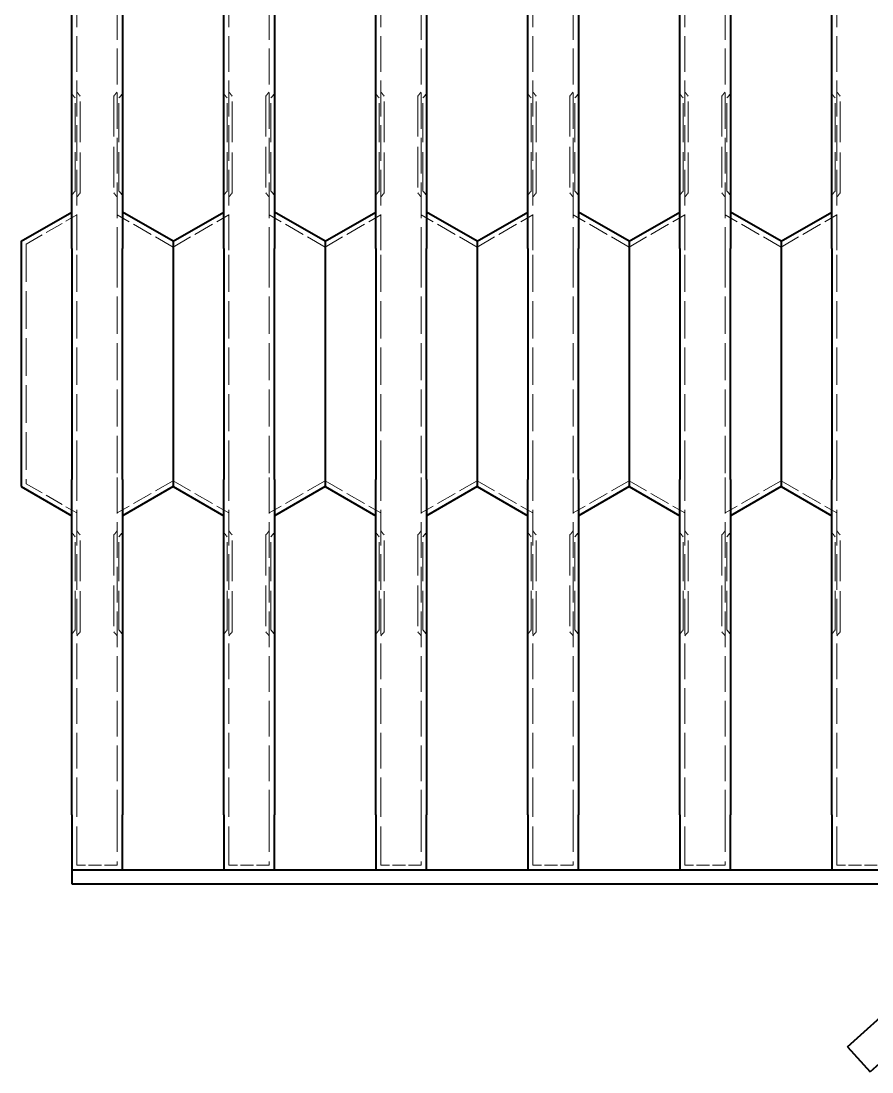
# Model space of a CAD drawing. Header units: millimetres. Extents: x 0 to 5945, y 0 to 4205.
# Drawn here: x 1162.9 to 1414.8, y 2230.7 to 2542 of the extents above; entities that cross this region are included whole.
import ezdxf

# ---------------------------------------------------------------- set-up
doc = ezdxf.new("R2010")
doc.units = ezdxf.units.MM
doc.header["$LTSCALE"] = 5
doc.linetypes.add('DASHED', pattern=[0.2067, 0.1654, -0.0413])
doc.layers.add('가려진 것(ISO)', color=2, linetype='DASHED', lineweight=18)
doc.layers.add('가시적인 것(ISO)', color=3, linetype='Continuous', lineweight=40)

msp = doc.modelspace()

# ---------------------------------------------------------------- linework, layer by layer
at = {"layer": '가려진 것(ISO)', "ltscale": 12.787186}
for p, q in [((1179.376, 2474.146), (1179.376, 2573.494)), ((1191.376, 2573.494), (1191.376, 2474.146)), ((1224.376, 2474.146), (1224.376, 2573.494)), ((1236.376, 2573.494), (1236.376, 2474.146)), ((1269.376, 2474.146), (1269.376, 2573.494)), ((1281.376, 2573.494), (1281.376, 2474.146)), ((1314.376, 2474.146), (1314.376, 2573.494)), ((1326.376, 2573.494), (1326.376, 2474.146)), ((1359.376, 2474.146), (1359.376, 2573.494)), ((1371.376, 2573.494), (1371.376, 2474.146)), ((1404.376, 2474.146), (1404.376, 2573.494)), ((1179.376, 2307.42), (1179.376, 2406.768)), ((1191.376, 2406.768), (1191.376, 2307.42)), ((1224.376, 2307.42), (1224.376, 2406.768)), ((1236.376, 2406.768), (1236.376, 2307.42)), ((1269.376, 2307.42), (1269.376, 2406.768)), ((1281.376, 2406.768), (1281.376, 2307.42)), ((1314.376, 2307.42), (1314.376, 2406.768)), ((1326.376, 2406.768), (1326.376, 2307.42)), ((1359.376, 2307.42), (1359.376, 2406.768)), ((1371.376, 2406.768), (1371.376, 2307.42)), ((1404.376, 2307.42), (1404.376, 2406.768))]:
    msp.add_line(p, q, dxfattribs=at)
at = {"layer": '가려진 것(ISO)', "ltscale": 0.592536}
for p, q in [((1177.876, 2520.457), (1178.876, 2519.265)), ((1179.376, 2521.003), (1180.376, 2519.811)), ((1191.376, 2521.003), (1190.376, 2519.811)), ((1192.876, 2520.457), (1191.876, 2519.265)), ((1222.876, 2520.457), (1223.876, 2519.265)), ((1224.376, 2521.003), (1225.376, 2519.811)), ((1236.376, 2521.003), (1235.376, 2519.811)), ((1237.876, 2520.457), (1236.876, 2519.265)), ((1267.876, 2520.457), (1268.876, 2519.265)), ((1269.376, 2521.003), (1270.376, 2519.811)), ((1281.376, 2521.003), (1280.376, 2519.811)), ((1282.876, 2520.457), (1281.876, 2519.265)), ((1312.876, 2520.457), (1313.876, 2519.265)), ((1314.376, 2521.003), (1315.376, 2519.811)), ((1326.376, 2521.003), (1325.376, 2519.811)), ((1327.876, 2520.457), (1326.876, 2519.265)), ((1357.876, 2520.457), (1358.876, 2519.265)), ((1359.376, 2521.003), (1360.376, 2519.811)), ((1371.376, 2521.003), (1370.376, 2519.811)), ((1372.876, 2520.457), (1371.876, 2519.265)), ((1402.876, 2520.457), (1403.876, 2519.265)), ((1404.376, 2521.003), (1405.376, 2519.811)), ((1177.876, 2490.457), (1178.876, 2491.649)), ((1179.376, 2489.911), (1180.376, 2491.103)), ((1191.376, 2489.911), (1190.376, 2491.103)), ((1192.876, 2490.457), (1191.876, 2491.649)), ((1222.876, 2490.457), (1223.876, 2491.649)), ((1224.376, 2489.911), (1225.376, 2491.103)), ((1236.376, 2489.911), (1235.376, 2491.103)), ((1237.876, 2490.457), (1236.876, 2491.649)), ((1267.876, 2490.457), (1268.876, 2491.649)), ((1269.376, 2489.911), (1270.376, 2491.103)), ((1281.376, 2489.911), (1280.376, 2491.103)), ((1282.876, 2490.457), (1281.876, 2491.649)), ((1312.876, 2490.457), (1313.876, 2491.649)), ((1314.376, 2489.911), (1315.376, 2491.103)), ((1326.376, 2489.911), (1325.376, 2491.103)), ((1327.876, 2490.457), (1326.876, 2491.649)), ((1357.876, 2490.457), (1358.876, 2491.649)), ((1359.376, 2489.911), (1360.376, 2491.103)), ((1371.376, 2489.911), (1370.376, 2491.103)), ((1372.876, 2490.457), (1371.876, 2491.649)), ((1402.876, 2490.457), (1403.876, 2491.649)), ((1404.376, 2489.911), (1405.376, 2491.103)), ((1179.376, 2391.003), (1180.376, 2389.811)), ((1191.376, 2391.003), (1190.376, 2389.811)), ((1224.376, 2391.003), (1225.376, 2389.811)), ((1236.376, 2391.003), (1235.376, 2389.811)), ((1269.376, 2391.003), (1270.376, 2389.811)), ((1281.376, 2391.003), (1280.376, 2389.811)), ((1314.376, 2391.003), (1315.376, 2389.811)), ((1326.376, 2391.003), (1325.376, 2389.811)), ((1359.376, 2391.003), (1360.376, 2389.811)), ((1371.376, 2391.003), (1370.376, 2389.811)), ((1404.376, 2391.003), (1405.376, 2389.811)), ((1177.876, 2390.457), (1178.876, 2389.265)), ((1192.876, 2390.457), (1191.876, 2389.265)), ((1222.876, 2390.457), (1223.876, 2389.265)), ((1237.876, 2390.457), (1236.876, 2389.265)), ((1267.876, 2390.457), (1268.876, 2389.265)), ((1282.876, 2390.457), (1281.876, 2389.265)), ((1312.876, 2390.457), (1313.876, 2389.265)), ((1327.876, 2390.457), (1326.876, 2389.265)), ((1357.876, 2390.457), (1358.876, 2389.265)), ((1372.876, 2390.457), (1371.876, 2389.265)), ((1402.876, 2390.457), (1403.876, 2389.265)), ((1177.876, 2360.457), (1178.876, 2361.649)), ((1179.376, 2359.911), (1180.376, 2361.103)), ((1191.376, 2359.911), (1190.376, 2361.103)), ((1192.876, 2360.457), (1191.876, 2361.649)), ((1222.876, 2360.457), (1223.876, 2361.649)), ((1224.376, 2359.911), (1225.376, 2361.103)), ((1236.376, 2359.911), (1235.376, 2361.103)), ((1237.876, 2360.457), (1236.876, 2361.649)), ((1267.876, 2360.457), (1268.876, 2361.649)), ((1269.376, 2359.911), (1270.376, 2361.103)), ((1281.376, 2359.911), (1280.376, 2361.103)), ((1282.876, 2360.457), (1281.876, 2361.649)), ((1312.876, 2360.457), (1313.876, 2361.649)), ((1314.376, 2359.911), (1315.376, 2361.103)), ((1326.376, 2359.911), (1325.376, 2361.103)), ((1327.876, 2360.457), (1326.876, 2361.649)), ((1357.876, 2360.457), (1358.876, 2361.649)), ((1359.376, 2359.911), (1360.376, 2361.103)), ((1371.376, 2359.911), (1370.376, 2361.103)), ((1372.876, 2360.457), (1371.876, 2361.649)), ((1402.876, 2360.457), (1403.876, 2361.649)), ((1404.376, 2359.911), (1405.376, 2361.103))]:
    msp.add_line(p, q, dxfattribs=at)
at = {"layer": '가려진 것(ISO)', "ltscale": 13.991255}
for p, q in [((1178.876, 2491.649), (1178.876, 2519.265)), ((1191.876, 2491.649), (1191.876, 2519.265)), ((1223.876, 2491.649), (1223.876, 2519.265)), ((1236.876, 2491.649), (1236.876, 2519.265)), ((1268.876, 2491.649), (1268.876, 2519.265)), ((1281.876, 2491.649), (1281.876, 2519.265)), ((1313.876, 2491.649), (1313.876, 2519.265)), ((1326.876, 2491.649), (1326.876, 2519.265)), ((1358.876, 2491.649), (1358.876, 2519.265)), ((1371.876, 2491.649), (1371.876, 2519.265)), ((1403.876, 2491.649), (1403.876, 2519.265)), ((1178.876, 2361.649), (1178.876, 2389.265)), ((1191.876, 2361.649), (1191.876, 2389.265)), ((1223.876, 2361.649), (1223.876, 2389.265)), ((1236.876, 2361.649), (1236.876, 2389.265)), ((1268.876, 2361.649), (1268.876, 2389.265)), ((1281.876, 2361.649), (1281.876, 2389.265)), ((1313.876, 2361.649), (1313.876, 2389.265)), ((1326.876, 2361.649), (1326.876, 2389.265)), ((1358.876, 2361.649), (1358.876, 2389.265)), ((1371.876, 2361.649), (1371.876, 2389.265)), ((1403.876, 2361.649), (1403.876, 2389.265))]:
    msp.add_line(p, q, dxfattribs=at)
at = {"layer": '가려진 것(ISO)', "ltscale": 14.544446}
for p, q in [((1180.376, 2491.103), (1180.376, 2519.811)), ((1190.376, 2519.811), (1190.376, 2491.103)), ((1225.376, 2491.103), (1225.376, 2519.811)), ((1235.376, 2519.811), (1235.376, 2491.103)), ((1270.376, 2491.103), (1270.376, 2519.811)), ((1280.376, 2519.811), (1280.376, 2491.103)), ((1315.376, 2491.103), (1315.376, 2519.811)), ((1325.376, 2519.811), (1325.376, 2491.103)), ((1360.376, 2491.103), (1360.376, 2519.811)), ((1370.376, 2519.811), (1370.376, 2491.103)), ((1405.376, 2491.103), (1405.376, 2519.811)), ((1180.376, 2361.103), (1180.376, 2389.811)), ((1190.376, 2389.811), (1190.376, 2361.103)), ((1225.376, 2361.103), (1225.376, 2389.811)), ((1235.376, 2389.811), (1235.376, 2361.103)), ((1270.376, 2361.103), (1270.376, 2389.811)), ((1280.376, 2389.811), (1280.376, 2361.103)), ((1315.376, 2361.103), (1315.376, 2389.811)), ((1325.376, 2389.811), (1325.376, 2361.103)), ((1360.376, 2361.103), (1360.376, 2389.811)), ((1370.376, 2389.811), (1370.376, 2361.103)), ((1405.376, 2361.103), (1405.376, 2389.811))]:
    msp.add_line(p, q, dxfattribs=at)
at = {"layer": '가려진 것(ISO)', "ltscale": 6.597962}
for p, q in [((1164.376, 2475.931), (1179.376, 2484.591)), ((1164.376, 2404.983), (1179.376, 2396.323))]:
    msp.add_line(p, q, dxfattribs=at)
at = {"layer": '가려진 것(ISO)', "ltscale": 7.257769}
for p, q in [((1207.876, 2475.065), (1191.376, 2484.591)), ((1207.876, 2475.065), (1224.376, 2484.591)), ((1252.876, 2475.065), (1236.376, 2484.591)), ((1252.876, 2475.065), (1269.376, 2484.591)), ((1297.876, 2475.065), (1281.376, 2484.591)), ((1297.876, 2475.065), (1314.376, 2484.591)), ((1342.876, 2475.065), (1326.376, 2484.591)), ((1342.876, 2475.065), (1359.376, 2484.591)), ((1387.876, 2475.065), (1371.376, 2484.591)), ((1387.876, 2475.065), (1404.376, 2484.591)), ((1207.876, 2405.849), (1191.376, 2396.323)), ((1207.876, 2405.849), (1224.376, 2396.323)), ((1252.876, 2405.849), (1236.376, 2396.323)), ((1252.876, 2405.849), (1269.376, 2396.323)), ((1297.876, 2405.849), (1281.376, 2396.323)), ((1297.876, 2405.849), (1314.376, 2396.323)), ((1342.876, 2405.849), (1326.376, 2396.323)), ((1342.876, 2405.849), (1359.376, 2396.323)), ((1387.876, 2405.849), (1371.376, 2396.323)), ((1387.876, 2405.849), (1404.376, 2396.323))]:
    msp.add_line(p, q, dxfattribs=at)
at = {"layer": '가려진 것(ISO)', "ltscale": 13.478952}
msp.add_line((1164.376, 2475.931), (1164.376, 2404.983), dxfattribs=at)
at = {"layer": '가려진 것(ISO)', "ltscale": 13.307397}
for p, q in [((1179.376, 2406.768), (1179.376, 2474.146)), ((1191.376, 2474.146), (1191.376, 2406.768)), ((1224.376, 2406.768), (1224.376, 2474.146)), ((1236.376, 2474.146), (1236.376, 2406.768)), ((1269.376, 2406.768), (1269.376, 2474.146)), ((1281.376, 2474.146), (1281.376, 2406.768)), ((1314.376, 2406.768), (1314.376, 2474.146)), ((1326.376, 2474.146), (1326.376, 2406.768)), ((1359.376, 2406.768), (1359.376, 2474.146)), ((1371.376, 2474.146), (1371.376, 2406.768)), ((1404.376, 2406.768), (1404.376, 2474.146))]:
    msp.add_line(p, q, dxfattribs=at)
at = {"layer": '가려진 것(ISO)', "ltscale": 13.890018}
for p, q in [((1179.376, 2291.957), (1179.376, 2307.42)), ((1191.376, 2307.42), (1191.376, 2291.957)), ((1224.376, 2291.957), (1224.376, 2307.42)), ((1236.376, 2307.42), (1236.376, 2291.957)), ((1269.376, 2291.957), (1269.376, 2307.42)), ((1281.376, 2307.42), (1281.376, 2291.957)), ((1314.376, 2291.957), (1314.376, 2307.42)), ((1326.376, 2307.42), (1326.376, 2291.957)), ((1359.376, 2291.957), (1359.376, 2307.42)), ((1371.376, 2307.42), (1371.376, 2291.957)), ((1404.376, 2291.957), (1404.376, 2307.42))]:
    msp.add_line(p, q, dxfattribs=at)
at = {"layer": '가려진 것(ISO)', "ltscale": 4.571172}
for p, q in [((1191.376, 2291.957), (1179.376, 2291.957)), ((1236.376, 2291.957), (1224.376, 2291.957)), ((1281.376, 2291.957), (1269.376, 2291.957)), ((1326.376, 2291.957), (1314.376, 2291.957)), ((1371.376, 2291.957), (1359.376, 2291.957)), ((1416.376, 2291.957), (1404.376, 2291.957))]:
    msp.add_line(p, q, dxfattribs=at)
at = {"layer": '가시적인 것(ISO)'}
for p, q in [((1177.876, 2474.659), (1177.876, 2574.008)), ((1192.876, 2574.008), (1192.876, 2474.659)), ((1222.876, 2474.659), (1222.876, 2574.008)), ((1237.876, 2574.008), (1237.876, 2474.659)), ((1267.876, 2474.659), (1267.876, 2574.008)), ((1282.876, 2574.008), (1282.876, 2474.659)), ((1312.876, 2474.659), (1312.876, 2574.008)), ((1327.876, 2574.008), (1327.876, 2474.659)), ((1357.876, 2474.659), (1357.876, 2574.008)), ((1372.876, 2574.008), (1372.876, 2474.659)), ((1402.876, 2474.659), (1402.876, 2574.008)), ((1162.876, 2476.797), (1177.876, 2485.457)), ((1207.876, 2476.797), (1192.876, 2485.457)), ((1207.876, 2476.797), (1222.876, 2485.457)), ((1252.876, 2476.797), (1237.876, 2485.457)), ((1252.876, 2476.797), (1267.876, 2485.457)), ((1297.876, 2476.797), (1282.876, 2485.457)), ((1297.876, 2476.797), (1312.876, 2485.457)), ((1342.876, 2476.797), (1327.876, 2485.457)), ((1342.876, 2476.797), (1357.876, 2485.457)), ((1387.876, 2476.797), (1372.876, 2485.457)), ((1387.876, 2476.797), (1402.876, 2485.457)), ((1162.876, 2476.797), (1162.876, 2404.117)), ((1207.876, 2476.797), (1207.876, 2404.117)), ((1252.876, 2476.797), (1252.876, 2404.117)), ((1297.876, 2476.797), (1297.876, 2404.117)), ((1342.876, 2476.797), (1342.876, 2404.117)), ((1387.876, 2476.797), (1387.876, 2404.117)), ((1177.876, 2474.659), (1177.876, 2406.255)), ((1192.876, 2406.255), (1192.876, 2474.659)), ((1222.876, 2474.659), (1222.876, 2406.255)), ((1237.876, 2406.255), (1237.876, 2474.659)), ((1267.876, 2474.659), (1267.876, 2406.255)), ((1282.876, 2406.255), (1282.876, 2474.659)), ((1312.876, 2474.659), (1312.876, 2406.255)), ((1327.876, 2406.255), (1327.876, 2474.659)), ((1357.876, 2474.659), (1357.876, 2406.255)), ((1372.876, 2406.255), (1372.876, 2474.659)), ((1402.876, 2474.659), (1402.876, 2406.255)), ((1162.876, 2404.117), (1177.876, 2395.457)), ((1177.876, 2306.907), (1177.876, 2406.255)), ((1192.876, 2406.255), (1192.876, 2306.907)), ((1207.876, 2404.117), (1192.876, 2395.457)), ((1207.876, 2404.117), (1222.876, 2395.457)), ((1222.876, 2306.907), (1222.876, 2406.255)), ((1237.876, 2406.255), (1237.876, 2306.907)), ((1252.876, 2404.117), (1237.876, 2395.457)), ((1252.876, 2404.117), (1267.876, 2395.457)), ((1267.876, 2306.907), (1267.876, 2406.255)), ((1282.876, 2406.255), (1282.876, 2306.907)), ((1297.876, 2404.117), (1282.876, 2395.457)), ((1297.876, 2404.117), (1312.876, 2395.457)), ((1312.876, 2306.907), (1312.876, 2406.255)), ((1327.876, 2406.255), (1327.876, 2306.907)), ((1342.876, 2404.117), (1327.876, 2395.457)), ((1342.876, 2404.117), (1357.876, 2395.457)), ((1357.876, 2306.907), (1357.876, 2406.255)), ((1372.876, 2406.255), (1372.876, 2306.907)), ((1387.876, 2404.117), (1372.876, 2395.457)), ((1387.876, 2404.117), (1402.876, 2395.457)), ((1402.876, 2306.907), (1402.876, 2406.255)), ((1177.876, 2306.907), (1177.876, 2290.457)), ((1192.876, 2290.457), (1192.876, 2306.907)), ((1222.876, 2306.907), (1222.876, 2290.457)), ((1237.876, 2290.457), (1237.876, 2306.907)), ((1267.876, 2306.907), (1267.876, 2290.457)), ((1282.876, 2290.457), (1282.876, 2306.907)), ((1312.876, 2306.907), (1312.876, 2290.457)), ((1327.876, 2290.457), (1327.876, 2306.907)), ((1357.876, 2306.907), (1357.876, 2290.457)), ((1372.876, 2290.457), (1372.876, 2306.907)), ((1402.876, 2306.907), (1402.876, 2290.457)), ((1192.876, 2290.457), (1177.876, 2290.457)), ((1177.876, 2290.457), (1177.876, 2286.457)), ((1222.876, 2290.457), (1192.876, 2290.457)), ((1237.876, 2290.457), (1222.876, 2290.457)), ((1267.876, 2290.457), (1237.876, 2290.457)), ((1282.876, 2290.457), (1267.876, 2290.457)), ((1312.876, 2290.457), (1282.876, 2290.457)), ((1327.876, 2290.457), (1312.876, 2290.457)), ((1357.876, 2290.457), (1327.876, 2290.457)), ((1372.876, 2290.457), (1357.876, 2290.457)), ((1402.876, 2290.457), (1372.876, 2290.457)), ((1417.876, 2290.457), (1402.876, 2290.457)), ((1177.876, 2286.457), (1417.876, 2286.457)), ((1407.525, 2238.152), (1422.381, 2251.543)), ((1429.076, 2244.115), (1414.221, 2230.724)), ((1407.525, 2238.152), (1414.221, 2230.724))]:
    msp.add_line(p, q, dxfattribs=at)

doc.saveas('drawing.dxf')
